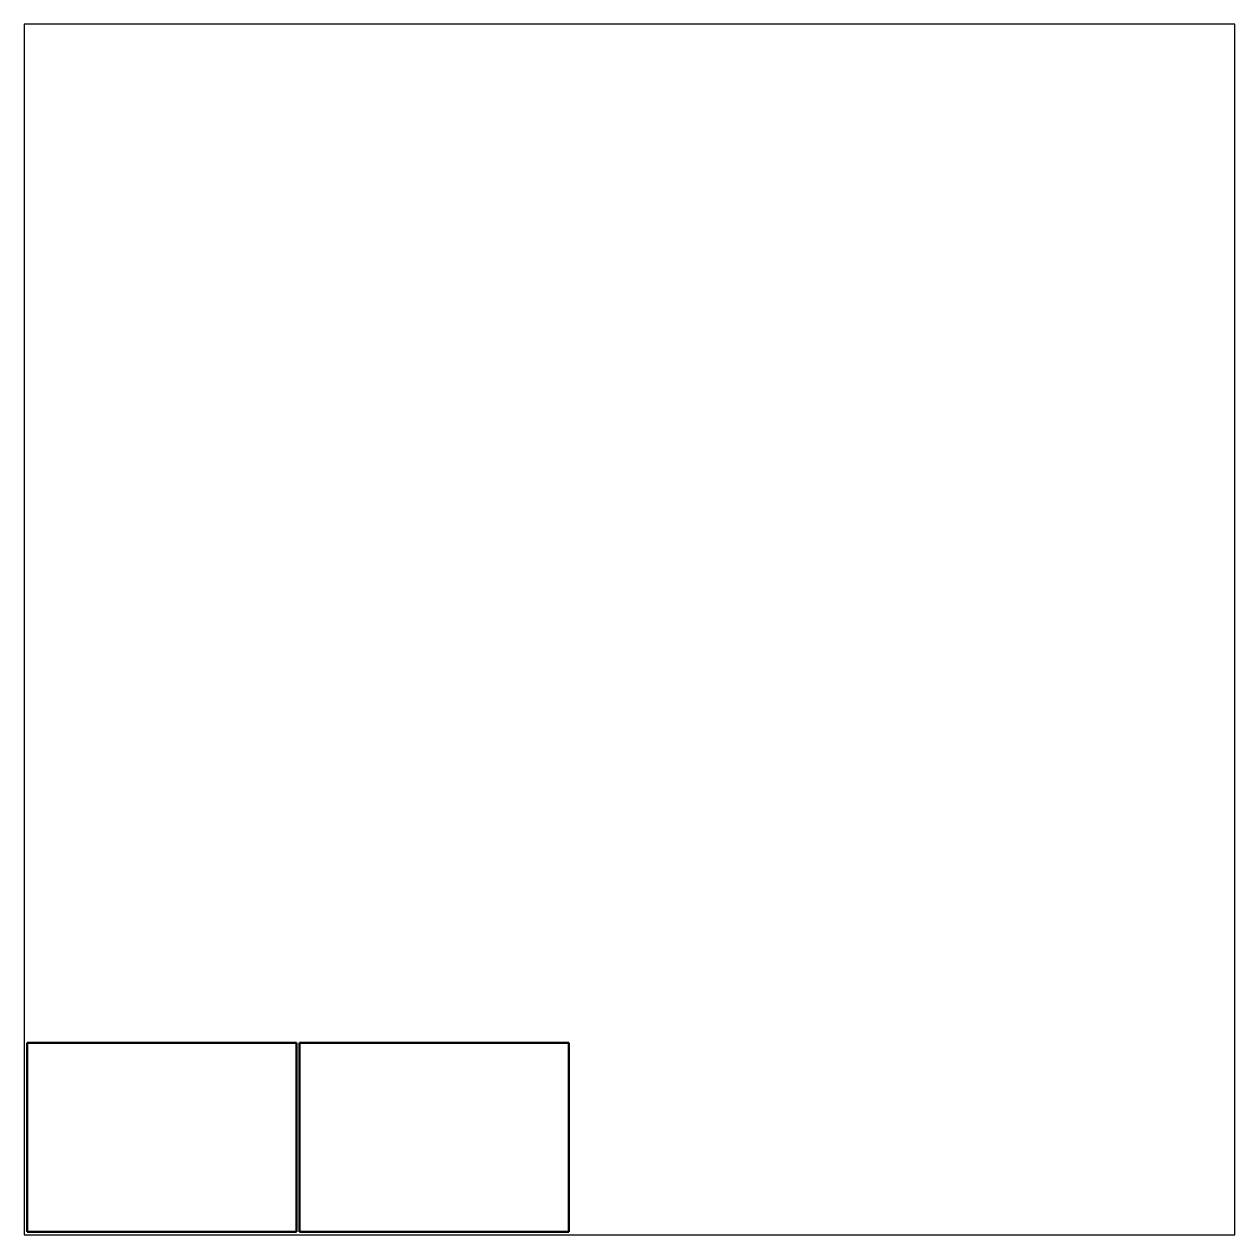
# Model space of a CAD drawing. Extents: x 0 to 2000, y 0 to 2000.
import ezdxf

# ---------------------------------------------------------------- set-up
doc = ezdxf.new("R2010")
doc.units = 0
doc.layers.add('Outline', color=7, linetype='Continuous', lineweight=50)

msp = doc.modelspace()

# ---------------------------------------------------------------- linework, layer by layer
msp.add_lwpolyline([(0, 0), (2000, 0), (2000, 2000), (0, 2000)], close=True)
at = {"layer": 'Outline'}
for p, q in [((5, 5), (5, 317.25)), ((5, 317.25), (450, 317.25)), ((450, 317.25), (450, 5)), ((455, 317.25), (900, 317.25)), ((455, 5), (455, 317.25)), ((900, 317.25), (900, 5)), ((450, 5), (5, 5)), ((900, 5), (455, 5))]:
    msp.add_line(p, q, dxfattribs=at)

doc.saveas('drawing.dxf')
